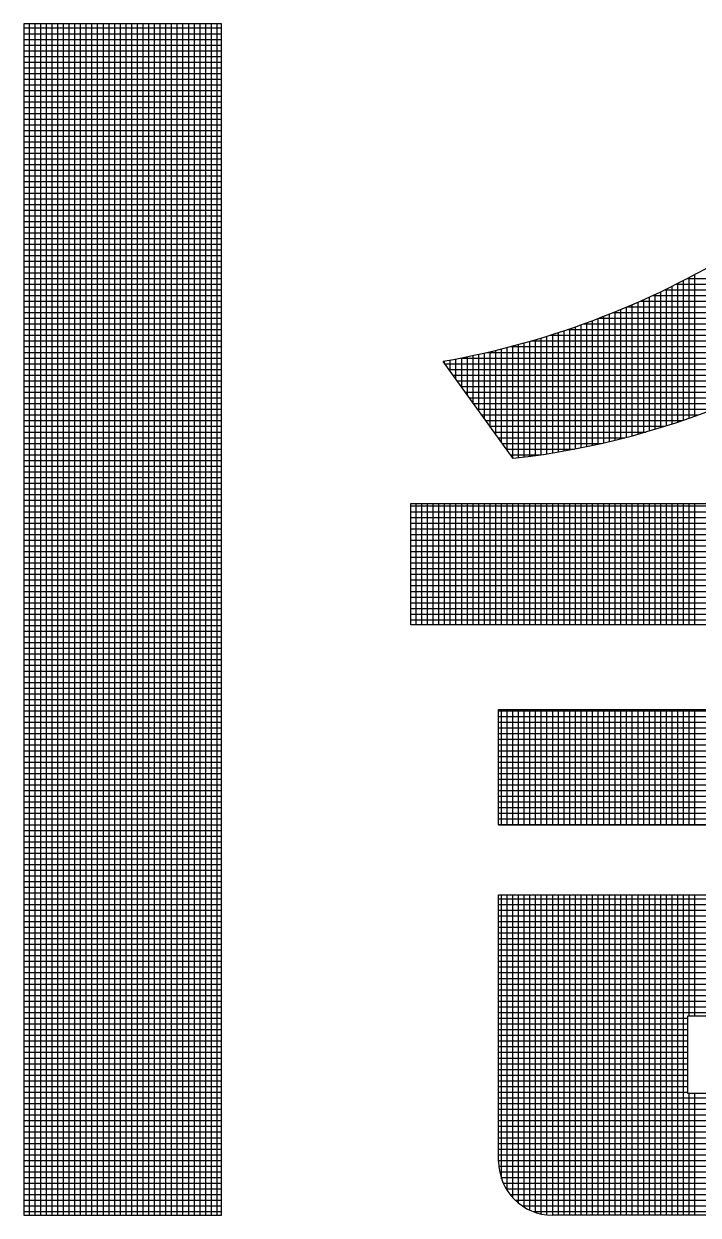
# Model space of a CAD drawing. Header units: inches. Extents: x 947 to 1788, y 0 to 594.
# Drawn here: x 1675.754 to 1677.813, y 102.36 to 105.995 of the extents above; entities that cross this region are included whole.
import ezdxf

# ---------------------------------------------------------------- set-up
doc = ezdxf.new("R2010")
doc.units = ezdxf.units.IN
doc.header["$MEASUREMENT"] = 0
doc.layers.add('BG ÇÑ±¹Áö¿ª³\xad¹æ±â¼úÁÖ½ÄÈ¸»ç CI', color=7, linetype='Continuous')

msp = doc.modelspace()

# ---------------------------------------------------------------- linework, layer by layer
at = {"layer": 'BG ÇÑ±¹Áö¿ª³\xad¹æ±â¼úÁÖ½ÄÈ¸»ç CI', "color": 7, "linetype": 'Continuous', "lineweight": 25}
for p, q in [((1676.3575, 105.995), (1675.7545, 105.995)), ((1675.7545, 105.995), (1675.7545, 102.3597)), ((1675.7545, 105.9823), (1676.3575, 105.9823)), ((1675.7716, 102.3597), (1675.7716, 105.995)), ((1675.7889, 102.3597), (1675.7889, 105.995)), ((1675.8063, 102.3597), (1675.8063, 105.995)), ((1675.8237, 102.3597), (1675.8237, 105.995)), ((1675.841, 102.3597), (1675.841, 105.995)), ((1675.8584, 102.3597), (1675.8584, 105.995)), ((1675.8758, 102.3597), (1675.8758, 105.995)), ((1675.8931, 102.3597), (1675.8931, 105.995)), ((1675.9105, 102.3597), (1675.9105, 105.995)), ((1675.9279, 102.3597), (1675.9279, 105.995)), ((1675.9452, 102.3597), (1675.9452, 105.995)), ((1675.9626, 102.3597), (1675.9626, 105.995)), ((1675.9799, 102.3597), (1675.9799, 105.995)), ((1675.9973, 102.3597), (1675.9973, 105.995)), ((1676.0147, 102.3597), (1676.0147, 105.995)), ((1676.032, 102.3597), (1676.032, 105.995)), ((1676.0494, 102.3597), (1676.0494, 105.995)), ((1676.0668, 102.3597), (1676.0668, 105.995)), ((1676.0841, 102.3597), (1676.0841, 105.995)), ((1676.1015, 102.3597), (1676.1015, 105.995)), ((1676.1189, 102.3597), (1676.1189, 105.995)), ((1676.1362, 102.3597), (1676.1362, 105.995)), ((1676.1536, 102.3597), (1676.1536, 105.995)), ((1676.171, 102.3597), (1676.171, 105.995)), ((1676.1883, 102.3597), (1676.1883, 105.995)), ((1676.2057, 102.3597), (1676.2057, 105.995)), ((1676.223, 102.3597), (1676.223, 105.995)), ((1676.2404, 102.3597), (1676.2404, 105.995)), ((1676.2578, 102.3597), (1676.2578, 105.995)), ((1676.2751, 102.3597), (1676.2751, 105.995)), ((1676.2925, 102.3597), (1676.2925, 105.995)), ((1676.3099, 102.3597), (1676.3099, 105.995)), ((1676.3272, 102.3597), (1676.3272, 105.995)), ((1676.3446, 102.3597), (1676.3446, 105.995)), ((1676.3575, 102.3597), (1676.3575, 105.995)), ((1675.7545, 105.9649), (1676.3575, 105.9649)), ((1675.7545, 105.9476), (1676.3575, 105.9476)), ((1675.7545, 105.9302), (1676.3575, 105.9302)), ((1675.7545, 105.9128), (1676.3575, 105.9128)), ((1675.7545, 105.8955), (1676.3575, 105.8955)), ((1675.7545, 105.8781), (1676.3575, 105.8781)), ((1675.7545, 105.8607), (1676.3575, 105.8607)), ((1675.7545, 105.8434), (1676.3575, 105.8434)), ((1675.7545, 105.826), (1676.3575, 105.826)), ((1675.7545, 105.8086), (1676.3575, 105.8086)), ((1675.7545, 105.7913), (1676.3575, 105.7913)), ((1675.7545, 105.7739), (1676.3575, 105.7739)), ((1675.7545, 105.7565), (1676.3575, 105.7565)), ((1675.7545, 105.7392), (1676.3575, 105.7392)), ((1675.7545, 105.7218), (1676.3575, 105.7218)), ((1675.7545, 105.7045), (1676.3575, 105.7045)), ((1675.7545, 105.6871), (1676.3575, 105.6871)), ((1675.7545, 105.6697), (1676.3575, 105.6697)), ((1675.7545, 105.6524), (1676.3575, 105.6524)), ((1675.7545, 105.635), (1676.3575, 105.635)), ((1675.7545, 105.6176), (1676.3575, 105.6176)), ((1675.7545, 105.6003), (1676.3575, 105.6003)), ((1675.7545, 105.5829), (1676.3575, 105.5829)), ((1675.7545, 105.5655), (1676.3575, 105.5655)), ((1675.7545, 105.5482), (1676.3575, 105.5482)), ((1675.7545, 105.5308), (1676.3575, 105.5308)), ((1675.7545, 105.5134), (1676.3575, 105.5134)), ((1675.7545, 105.4961), (1676.3575, 105.4961)), ((1675.7545, 105.4787), (1676.3575, 105.4787)), ((1675.7545, 105.4613), (1676.3575, 105.4613)), ((1675.7545, 105.444), (1676.3575, 105.444)), ((1675.7545, 105.4266), (1676.3575, 105.4266)), ((1675.7545, 105.4093), (1676.3575, 105.4093)), ((1675.7545, 105.3919), (1676.3575, 105.3919)), ((1675.7545, 105.3745), (1676.3575, 105.3745)), ((1675.7545, 105.3572), (1676.3575, 105.3572)), ((1675.7545, 105.3398), (1676.3575, 105.3398)), ((1675.7545, 105.3224), (1676.3575, 105.3224)), ((1675.7545, 105.3051), (1676.3575, 105.3051)), ((1675.7545, 105.2877), (1676.3575, 105.2877)), ((1675.7545, 105.2703), (1676.3575, 105.2703)), ((1675.7545, 105.253), (1676.3575, 105.253)), ((1675.7545, 105.2356), (1676.3575, 105.2356)), ((1675.7545, 105.2182), (1676.3575, 105.2182)), ((1677.7685, 104.7858), (1677.7685, 105.2119)), ((1677.7808, 105.2182), (1678.5388, 105.2182)), ((1677.7859, 104.7918), (1677.7859, 105.2209)), ((1677.8032, 104.798), (1677.8032, 105.23)), ((1675.7545, 105.2009), (1676.3575, 105.2009)), ((1675.7545, 105.1835), (1676.3575, 105.1835)), ((1677.6817, 104.7579), (1677.6817, 105.1693)), ((1677.699, 104.7632), (1677.699, 105.1775)), ((1677.7115, 105.1835), (1678.496, 105.1835)), ((1677.7164, 104.7686), (1677.7164, 105.1859)), ((1677.7338, 104.7742), (1677.7338, 105.1944)), ((1677.7468, 105.2009), (1678.5176, 105.2009)), ((1677.7511, 104.7799), (1677.7511, 105.203)), ((1675.7545, 105.1662), (1676.3575, 105.1662)), ((1675.7545, 105.1488), (1676.3575, 105.1488)), ((1675.7545, 105.1314), (1676.3575, 105.1314)), ((1677.5965, 105.1314), (1678.4279, 105.1314)), ((1677.6122, 104.738), (1677.6122, 105.1382)), ((1677.6296, 104.7428), (1677.6296, 105.1457)), ((1677.6365, 105.1488), (1678.4512, 105.1488)), ((1677.6469, 104.7477), (1677.6469, 105.1534)), ((1677.6643, 104.7527), (1677.6643, 105.1613)), ((1677.6748, 105.1662), (1678.4739, 105.1662)), ((1675.7545, 105.1141), (1676.3575, 105.1141)), ((1675.7545, 105.0967), (1676.3575, 105.0967)), ((1677.508, 104.7124), (1677.508, 105.0958)), ((1677.5103, 105.0967), (1678.3797, 105.0967)), ((1677.5254, 104.7164), (1677.5254, 105.1025)), ((1677.5427, 104.7204), (1677.5427, 105.1094)), ((1677.5545, 105.1141), (1678.4041, 105.1141)), ((1677.5601, 104.7246), (1677.5601, 105.1163)), ((1677.5775, 104.729), (1677.5775, 105.1235)), ((1677.5948, 104.7334), (1677.5948, 105.1307)), ((1675.7545, 105.0793), (1676.3575, 105.0793)), ((1675.7545, 105.062), (1676.3575, 105.062)), ((1677.4038, 104.6916), (1677.4038, 105.0586)), ((1677.4137, 105.062), (1678.3288, 105.062)), ((1677.4212, 104.6947), (1677.4212, 105.0645)), ((1677.4386, 104.698), (1677.4386, 105.0705)), ((1677.4559, 104.7014), (1677.4559, 105.0766)), ((1677.4635, 105.0793), (1678.3545, 105.0793)), ((1677.4733, 104.705), (1677.4733, 105.0829)), ((1677.4907, 104.7086), (1677.4907, 105.0893)), ((1675.7545, 105.0446), (1676.3575, 105.0446)), ((1675.7545, 105.0272), (1676.3575, 105.0272)), ((1677.2996, 104.6754), (1677.2996, 105.0263)), ((1677.3028, 105.0272), (1678.2749, 105.0272)), ((1677.317, 104.6778), (1677.317, 105.0314)), ((1677.3344, 104.6803), (1677.3344, 105.0366)), ((1677.3517, 104.6829), (1677.3517, 105.0419)), ((1677.3604, 105.0446), (1678.3022, 105.0446)), ((1677.3691, 104.6857), (1677.3691, 105.0473)), ((1677.3865, 104.6886), (1677.3865, 105.0529)), ((1675.7545, 105.0099), (1676.3575, 105.0099)), ((1675.7545, 104.9925), (1676.3575, 104.9925)), ((1677.1434, 104.8147), (1677.1434, 104.9867)), ((1677.1607, 104.7906), (1677.1607, 104.9906)), ((1677.1691, 104.9925), (1678.2178, 104.9925)), ((1677.1781, 104.7665), (1677.1781, 104.9946)), ((1677.1955, 104.7425), (1677.1955, 104.9988)), ((1677.2128, 104.7184), (1677.2128, 105.003)), ((1677.2302, 104.6943), (1677.2302, 105.0074)), ((1677.2396, 105.0099), (1678.2468, 105.0099)), ((1677.2476, 104.6702), (1677.2476, 105.012)), ((1677.2649, 104.671), (1677.2649, 105.0166)), ((1677.2823, 104.6732), (1677.2823, 105.0214)), ((1675.7545, 104.9751), (1676.3575, 104.9751)), ((1675.7545, 104.9578), (1676.3575, 104.9578)), ((1677.2483, 104.6691), (1677.0349, 104.9651)), ((1677.0392, 104.9591), (1677.0392, 104.9659)), ((1677.0402, 104.9578), (1678.1569, 104.9578)), ((1677.0565, 104.9351), (1677.0565, 104.969)), ((1677.0739, 104.911), (1677.0739, 104.9723)), ((1677.0884, 104.9751), (1678.1879, 104.9751)), ((1677.0913, 104.8869), (1677.0913, 104.9757)), ((1677.1086, 104.8628), (1677.1086, 104.9792)), ((1677.126, 104.8388), (1677.126, 104.9829)), ((1675.7545, 104.9404), (1676.3575, 104.9404)), ((1675.7545, 104.923), (1676.3575, 104.923)), ((1677.0527, 104.9404), (1678.1248, 104.9404)), ((1677.0652, 104.923), (1678.0916, 104.923)), ((1675.7545, 104.9057), (1676.3575, 104.9057)), ((1675.7545, 104.8883), (1676.3575, 104.8883)), ((1677.0777, 104.9057), (1678.057, 104.9057)), ((1677.0903, 104.8883), (1678.0211, 104.8883)), ((1675.7545, 104.871), (1676.3575, 104.871)), ((1675.7545, 104.8536), (1676.3575, 104.8536)), ((1677.1028, 104.871), (1677.9835, 104.871)), ((1677.1153, 104.8536), (1677.9442, 104.8536)), ((1675.7545, 104.8362), (1676.3575, 104.8362)), ((1675.7545, 104.8189), (1676.3575, 104.8189)), ((1677.1278, 104.8362), (1677.9028, 104.8362)), ((1677.1404, 104.8189), (1677.8592, 104.8189)), ((1675.7545, 104.8015), (1676.3575, 104.8015)), ((1675.7545, 104.7841), (1676.3575, 104.7841)), ((1677.1529, 104.8015), (1677.813, 104.8015)), ((1677.1654, 104.7841), (1677.7637, 104.7841)), ((1675.7545, 104.7668), (1676.3575, 104.7668)), ((1675.7545, 104.7494), (1676.3575, 104.7494)), ((1675.7545, 104.732), (1676.3575, 104.732)), ((1677.1779, 104.7668), (1677.7106, 104.7668)), ((1677.1904, 104.7494), (1677.653, 104.7494)), ((1677.203, 104.732), (1677.5895, 104.732)), ((1675.7545, 104.7147), (1676.3575, 104.7147)), ((1675.7545, 104.6973), (1676.3575, 104.6973)), ((1677.2155, 104.7147), (1677.518, 104.7147)), ((1677.228, 104.6973), (1677.4349, 104.6973)), ((1675.7545, 104.6799), (1676.3575, 104.6799)), ((1675.7545, 104.6626), (1676.3575, 104.6626)), ((1677.2405, 104.6799), (1677.332, 104.6799)), ((1675.7545, 104.6452), (1676.3575, 104.6452)), ((1675.7545, 104.6279), (1676.3575, 104.6279)), ((1675.7545, 104.6105), (1676.3575, 104.6105)), ((1675.7545, 104.5931), (1676.3575, 104.5931)), ((1675.7545, 104.5758), (1676.3575, 104.5758)), ((1675.7545, 104.5584), (1676.3575, 104.5584)), ((1675.7545, 104.541), (1676.3575, 104.541)), ((1675.7545, 104.5237), (1676.3575, 104.5237)), ((1676.9361, 104.1612), (1676.9361, 104.5316)), ((1676.9361, 104.5316), (1680.2082, 104.5316)), ((1676.9361, 104.5237), (1680.2082, 104.5237)), ((1676.9524, 104.1612), (1676.9524, 104.5316)), ((1676.9697, 104.1612), (1676.9697, 104.5316)), ((1676.9871, 104.1612), (1676.9871, 104.5316)), ((1677.0044, 104.1612), (1677.0044, 104.5316)), ((1677.0218, 104.1612), (1677.0218, 104.5316)), ((1677.0392, 104.1612), (1677.0392, 104.5316)), ((1677.0565, 104.1612), (1677.0565, 104.5316)), ((1677.0739, 104.1612), (1677.0739, 104.5316)), ((1677.0913, 104.1612), (1677.0913, 104.5316)), ((1677.1086, 104.1612), (1677.1086, 104.5316)), ((1677.126, 104.1612), (1677.126, 104.5316)), ((1677.1434, 104.1612), (1677.1434, 104.5316)), ((1677.1607, 104.1612), (1677.1607, 104.5316)), ((1677.1781, 104.1612), (1677.1781, 104.5316)), ((1677.1955, 104.1612), (1677.1955, 104.5316)), ((1677.2128, 104.1612), (1677.2128, 104.5316)), ((1677.2302, 104.1612), (1677.2302, 104.5316)), ((1677.2476, 104.1612), (1677.2476, 104.5316)), ((1677.2649, 104.1612), (1677.2649, 104.5316)), ((1677.2823, 104.1612), (1677.2823, 104.5316)), ((1677.2996, 104.1612), (1677.2996, 104.5316)), ((1677.317, 104.1612), (1677.317, 104.5316)), ((1677.3344, 104.1612), (1677.3344, 104.5316)), ((1677.3517, 104.1612), (1677.3517, 104.5316)), ((1677.3691, 104.1612), (1677.3691, 104.5316)), ((1677.3865, 104.1612), (1677.3865, 104.5316)), ((1677.4038, 104.1612), (1677.4038, 104.5316)), ((1677.4212, 104.1612), (1677.4212, 104.5316)), ((1677.4386, 104.1612), (1677.4386, 104.5316)), ((1677.4559, 104.1612), (1677.4559, 104.5316)), ((1677.4733, 104.1612), (1677.4733, 104.5316)), ((1677.4907, 104.1612), (1677.4907, 104.5316)), ((1677.508, 104.1612), (1677.508, 104.5316)), ((1677.5254, 104.1612), (1677.5254, 104.5316)), ((1677.5427, 104.1612), (1677.5427, 104.5316)), ((1677.5601, 104.1612), (1677.5601, 104.5316)), ((1677.5775, 104.1612), (1677.5775, 104.5316)), ((1677.5948, 104.1612), (1677.5948, 104.5316)), ((1677.6122, 104.1612), (1677.6122, 104.5316)), ((1677.6296, 104.1612), (1677.6296, 104.5316)), ((1677.6469, 104.1612), (1677.6469, 104.5316)), ((1677.6643, 104.1612), (1677.6643, 104.5316)), ((1677.6817, 104.1612), (1677.6817, 104.5316)), ((1677.699, 104.1612), (1677.699, 104.5316)), ((1677.7164, 104.1612), (1677.7164, 104.5316)), ((1677.7338, 104.1612), (1677.7338, 104.5316)), ((1677.7511, 104.1612), (1677.7511, 104.5316)), ((1677.7685, 104.1612), (1677.7685, 104.5316)), ((1677.7859, 104.1612), (1677.7859, 104.5316)), ((1677.8032, 104.1612), (1677.8032, 104.5316)), ((1675.7545, 104.5063), (1676.3575, 104.5063)), ((1675.7545, 104.4889), (1676.3575, 104.4889)), ((1676.9361, 104.5063), (1680.2082, 104.5063)), ((1676.9361, 104.4889), (1680.2082, 104.4889)), ((1675.7545, 104.4716), (1676.3575, 104.4716)), ((1675.7545, 104.4542), (1676.3575, 104.4542)), ((1676.9361, 104.4716), (1680.2082, 104.4716)), ((1676.9361, 104.4542), (1680.2082, 104.4542)), ((1675.7545, 104.4368), (1676.3575, 104.4368)), ((1675.7545, 104.4195), (1676.3575, 104.4195)), ((1676.9361, 104.4368), (1680.2082, 104.4368)), ((1676.9361, 104.4195), (1680.2082, 104.4195)), ((1675.7545, 104.4021), (1676.3575, 104.4021)), ((1675.7545, 104.3847), (1676.3575, 104.3847)), ((1676.9361, 104.4021), (1680.2082, 104.4021)), ((1676.9361, 104.3847), (1680.2082, 104.3847)), ((1675.7545, 104.3674), (1676.3575, 104.3674)), ((1675.7545, 104.35), (1676.3575, 104.35)), ((1675.7545, 104.3327), (1676.3575, 104.3327)), ((1676.9361, 104.3674), (1680.2082, 104.3674)), ((1676.9361, 104.35), (1680.2082, 104.35)), ((1676.9361, 104.3327), (1680.2082, 104.3327)), ((1675.7545, 104.3153), (1676.3575, 104.3153)), ((1675.7545, 104.2979), (1676.3575, 104.2979)), ((1676.9361, 104.3153), (1680.2082, 104.3153)), ((1676.9361, 104.2979), (1680.2082, 104.2979)), ((1675.7545, 104.2806), (1676.3575, 104.2806)), ((1675.7545, 104.2632), (1676.3575, 104.2632)), ((1676.9361, 104.2806), (1680.2082, 104.2806)), ((1676.9361, 104.2632), (1680.2082, 104.2632)), ((1675.7545, 104.2458), (1676.3575, 104.2458)), ((1675.7545, 104.2285), (1676.3575, 104.2285)), ((1676.9361, 104.2458), (1680.2082, 104.2458)), ((1676.9361, 104.2285), (1680.2082, 104.2285)), ((1675.7545, 104.2111), (1676.3575, 104.2111)), ((1675.7545, 104.1937), (1676.3575, 104.1937)), ((1676.9361, 104.2111), (1680.2082, 104.2111)), ((1676.9361, 104.1937), (1680.2082, 104.1937)), ((1675.7545, 104.1764), (1676.3575, 104.1764)), ((1675.7545, 104.159), (1676.3575, 104.159)), ((1676.9361, 104.1764), (1680.2082, 104.1764)), ((1678.2918, 104.1612), (1676.9361, 104.1612)), ((1675.7545, 104.1416), (1676.3575, 104.1416)), ((1675.7545, 104.1243), (1676.3575, 104.1243)), ((1675.7545, 104.1069), (1676.3575, 104.1069)), ((1675.7545, 104.0896), (1676.3575, 104.0896)), ((1675.7545, 104.0722), (1676.3575, 104.0722)), ((1675.7545, 104.0548), (1676.3575, 104.0548)), ((1675.7545, 104.0375), (1676.3575, 104.0375)), ((1675.7545, 104.0201), (1676.3575, 104.0201)), ((1675.7545, 104.0027), (1676.3575, 104.0027)), ((1675.7545, 103.9854), (1676.3575, 103.9854)), ((1675.7545, 103.968), (1676.3575, 103.968)), ((1675.7545, 103.9506), (1676.3575, 103.9506)), ((1675.7545, 103.9333), (1676.3575, 103.9333)), ((1675.7545, 103.9159), (1676.3575, 103.9159)), ((1675.7545, 103.8985), (1676.3575, 103.8985)), ((1677.2041, 103.5512), (1677.2041, 103.9024)), ((1677.2041, 103.9024), (1678.2918, 103.9024)), ((1677.2041, 103.8985), (1679.8398, 103.8985)), ((1677.2128, 103.5512), (1677.2128, 103.9024)), ((1677.2302, 103.5512), (1677.2302, 103.9024)), ((1677.2476, 103.5512), (1677.2476, 103.9024)), ((1677.2649, 103.5512), (1677.2649, 103.9024)), ((1677.2823, 103.5512), (1677.2823, 103.9024)), ((1677.2996, 103.5512), (1677.2996, 103.9024)), ((1677.317, 103.5512), (1677.317, 103.9024)), ((1677.3344, 103.5512), (1677.3344, 103.9024)), ((1677.3517, 103.5512), (1677.3517, 103.9024)), ((1677.3691, 103.5512), (1677.3691, 103.9024)), ((1677.3865, 103.5512), (1677.3865, 103.9024)), ((1677.4038, 103.5512), (1677.4038, 103.9024)), ((1677.4212, 103.5512), (1677.4212, 103.9024)), ((1677.4386, 103.5512), (1677.4386, 103.9024)), ((1677.4559, 103.5512), (1677.4559, 103.9024)), ((1677.4733, 103.5512), (1677.4733, 103.9024)), ((1677.4907, 103.5512), (1677.4907, 103.9024)), ((1677.508, 103.5512), (1677.508, 103.9024)), ((1677.5254, 103.5512), (1677.5254, 103.9024)), ((1677.5427, 103.5512), (1677.5427, 103.9024)), ((1677.5601, 103.5512), (1677.5601, 103.9024)), ((1677.5775, 103.5512), (1677.5775, 103.9024)), ((1677.5948, 103.5512), (1677.5948, 103.9024)), ((1677.6122, 103.5512), (1677.6122, 103.9024)), ((1677.6296, 103.5512), (1677.6296, 103.9024)), ((1677.6469, 103.5512), (1677.6469, 103.9024)), ((1677.6643, 103.5512), (1677.6643, 103.9024)), ((1677.6817, 103.5512), (1677.6817, 103.9024)), ((1677.699, 103.5512), (1677.699, 103.9024)), ((1677.7164, 103.5512), (1677.7164, 103.9024)), ((1677.7338, 103.5512), (1677.7338, 103.9024)), ((1677.7511, 103.5512), (1677.7511, 103.9024)), ((1677.7685, 103.5512), (1677.7685, 103.9024)), ((1677.7859, 103.5512), (1677.7859, 103.9024)), ((1677.8032, 103.5512), (1677.8032, 103.9024)), ((1675.7545, 103.8812), (1676.3575, 103.8812)), ((1675.7545, 103.8638), (1676.3575, 103.8638)), ((1677.2041, 103.8812), (1679.8853, 103.8812)), ((1677.2041, 103.8638), (1679.9103, 103.8638)), ((1675.7545, 103.8465), (1676.3575, 103.8465)), ((1675.7545, 103.8291), (1676.3575, 103.8291)), ((1677.2041, 103.8465), (1679.928, 103.8465)), ((1677.2041, 103.8291), (1679.9413, 103.8291)), ((1675.7545, 103.8117), (1676.3575, 103.8117)), ((1675.7545, 103.7944), (1676.3575, 103.7944)), ((1677.2041, 103.8117), (1679.9514, 103.8117)), ((1677.2041, 103.7944), (1679.9589, 103.7944)), ((1675.7545, 103.777), (1676.3575, 103.777)), ((1675.7545, 103.7596), (1676.3575, 103.7596)), ((1677.2041, 103.777), (1679.9641, 103.777)), ((1677.2041, 103.7596), (1679.9674, 103.7596)), ((1675.7545, 103.7423), (1676.3575, 103.7423)), ((1675.7545, 103.7249), (1676.3575, 103.7249)), ((1677.2041, 103.7423), (1679.9687, 103.7423)), ((1677.2041, 103.7249), (1679.9687, 103.7249)), ((1675.7545, 103.7075), (1676.3575, 103.7075)), ((1675.7545, 103.6902), (1676.3575, 103.6902)), ((1677.2041, 103.7075), (1679.9687, 103.7075)), ((1677.2041, 103.6902), (1679.9687, 103.6902)), ((1675.7545, 103.6728), (1676.3575, 103.6728)), ((1675.7545, 103.6554), (1676.3575, 103.6554)), ((1677.2041, 103.6728), (1679.9687, 103.6728)), ((1677.2041, 103.6554), (1679.9687, 103.6554)), ((1675.7545, 103.6381), (1676.3575, 103.6381)), ((1675.7545, 103.6207), (1676.3575, 103.6207)), ((1677.2041, 103.6381), (1679.9687, 103.6381)), ((1677.2041, 103.6207), (1679.9687, 103.6207)), ((1675.7545, 103.6033), (1676.3575, 103.6033)), ((1675.7545, 103.586), (1676.3575, 103.586)), ((1675.7545, 103.5686), (1676.3575, 103.5686)), ((1677.2041, 103.6033), (1679.9687, 103.6033)), ((1677.2041, 103.586), (1679.9687, 103.586)), ((1677.2041, 103.5686), (1679.9687, 103.5686)), ((1675.7545, 103.5513), (1676.3575, 103.5513)), ((1675.7545, 103.5339), (1676.3575, 103.5339)), ((1677.2041, 103.5513), (1679.9687, 103.5513)), ((1679.3821, 103.5512), (1677.2041, 103.5512)), ((1675.7545, 103.5165), (1676.3575, 103.5165)), ((1675.7545, 103.4992), (1676.3575, 103.4992)), ((1675.7545, 103.4818), (1676.3575, 103.4818)), ((1675.7545, 103.4644), (1676.3575, 103.4644)), ((1675.7545, 103.4471), (1676.3575, 103.4471)), ((1675.7545, 103.4297), (1676.3575, 103.4297)), ((1675.7545, 103.4123), (1676.3575, 103.4123)), ((1675.7545, 103.395), (1676.3575, 103.395)), ((1675.7545, 103.3776), (1676.3575, 103.3776)), ((1675.7545, 103.3602), (1676.3575, 103.3602)), ((1675.7545, 103.3429), (1676.3575, 103.3429)), ((1675.7545, 103.3255), (1676.3575, 103.3255)), ((1677.2041, 102.5238), (1677.2041, 103.3371)), ((1677.2041, 103.3371), (1679.3821, 103.3371)), ((1677.2041, 103.3255), (1679.9687, 103.3255)), ((1677.2128, 102.4711), (1677.2128, 103.3371)), ((1677.2302, 102.4351), (1677.2302, 103.3371)), ((1677.2476, 102.4126), (1677.2476, 103.3371)), ((1677.2649, 102.3963), (1677.2649, 103.3371)), ((1677.2823, 102.384), (1677.2823, 103.3371)), ((1677.2996, 102.3747), (1677.2996, 103.3371)), ((1677.317, 102.3679), (1677.317, 103.3371)), ((1677.3344, 102.3633), (1677.3344, 103.3371)), ((1677.3517, 102.3606), (1677.3517, 103.3371)), ((1677.3691, 102.3597), (1677.3691, 103.3371)), ((1677.3865, 102.3597), (1677.3865, 103.3371)), ((1677.4038, 102.3597), (1677.4038, 103.3371)), ((1677.4212, 102.3597), (1677.4212, 103.3371)), ((1677.4386, 102.3597), (1677.4386, 103.3371)), ((1677.4559, 102.3597), (1677.4559, 103.3371)), ((1677.4733, 102.3597), (1677.4733, 103.3371)), ((1677.4907, 102.3597), (1677.4907, 103.3371)), ((1677.508, 102.3597), (1677.508, 103.3371)), ((1677.5254, 102.3597), (1677.5254, 103.3371)), ((1677.5427, 102.3597), (1677.5427, 103.3371)), ((1677.5601, 102.3597), (1677.5601, 103.3371)), ((1677.5775, 102.3597), (1677.5775, 103.3371)), ((1677.5948, 102.3597), (1677.5948, 103.3371)), ((1677.6122, 102.3597), (1677.6122, 103.3371)), ((1677.6296, 102.3597), (1677.6296, 103.3371)), ((1677.6469, 102.3597), (1677.6469, 103.3371)), ((1677.6643, 102.3597), (1677.6643, 103.3371)), ((1677.6817, 102.3597), (1677.6817, 103.3371)), ((1677.699, 102.3597), (1677.699, 103.3371)), ((1677.7164, 102.3597), (1677.7164, 103.3371)), ((1677.7338, 102.3597), (1677.7338, 103.3371)), ((1677.7511, 102.3597), (1677.7511, 103.3371)), ((1677.7685, 102.3597), (1677.7685, 103.3371)), ((1677.7859, 102.9673), (1677.7859, 103.3371)), ((1677.8032, 102.9673), (1677.8032, 103.3371)), ((1675.7545, 103.3082), (1676.3575, 103.3082)), ((1675.7545, 103.2908), (1676.3575, 103.2908)), ((1677.2041, 103.3082), (1679.9687, 103.3082)), ((1677.2041, 103.2908), (1679.9687, 103.2908)), ((1675.7545, 103.2734), (1676.3575, 103.2734)), ((1675.7545, 103.2561), (1676.3575, 103.2561)), ((1677.2041, 103.2734), (1679.9687, 103.2734)), ((1677.2041, 103.2561), (1679.9687, 103.2561)), ((1675.7545, 103.2387), (1676.3575, 103.2387)), ((1675.7545, 103.2213), (1676.3575, 103.2213)), ((1677.2041, 103.2387), (1679.9687, 103.2387)), ((1677.2041, 103.2213), (1679.9687, 103.2213)), ((1675.7545, 103.204), (1676.3575, 103.204)), ((1675.7545, 103.1866), (1676.3575, 103.1866)), ((1675.7545, 103.1692), (1676.3575, 103.1692)), ((1677.2041, 103.204), (1679.9687, 103.204)), ((1677.2041, 103.1866), (1679.9687, 103.1866)), ((1677.2041, 103.1692), (1679.9687, 103.1692)), ((1675.7545, 103.1519), (1676.3575, 103.1519)), ((1675.7545, 103.1345), (1676.3575, 103.1345)), ((1677.2041, 103.1519), (1679.9687, 103.1519)), ((1677.2041, 103.1345), (1679.9687, 103.1345)), ((1675.7545, 103.1171), (1676.3575, 103.1171)), ((1675.7545, 103.0998), (1676.3575, 103.0998)), ((1677.2041, 103.1171), (1679.9687, 103.1171)), ((1677.2041, 103.0998), (1679.9687, 103.0998)), ((1675.7545, 103.0824), (1676.3575, 103.0824)), ((1675.7545, 103.065), (1676.3575, 103.065)), ((1677.2041, 103.0824), (1679.9687, 103.0824)), ((1677.2041, 103.065), (1679.9687, 103.065)), ((1675.7545, 103.0477), (1676.3575, 103.0477)), ((1675.7545, 103.0303), (1676.3575, 103.0303)), ((1677.2041, 103.0477), (1679.9687, 103.0477)), ((1677.2041, 103.0303), (1679.9687, 103.0303)), ((1675.7545, 103.013), (1676.3575, 103.013)), ((1675.7545, 102.9956), (1676.3575, 102.9956)), ((1677.2041, 103.013), (1679.9687, 103.013)), ((1677.2041, 102.9956), (1679.9687, 102.9956)), ((1675.7545, 102.9782), (1676.3575, 102.9782)), ((1675.7545, 102.9609), (1676.3575, 102.9609)), ((1677.2041, 102.9782), (1679.9687, 102.9782)), ((1677.2041, 102.9609), (1677.7803, 102.9609)), ((1679.9687, 102.9673), (1677.7803, 102.9673)), ((1677.7803, 102.9673), (1677.7803, 102.732)), ((1675.7545, 102.9435), (1676.3575, 102.9435)), ((1675.7545, 102.9261), (1676.3575, 102.9261)), ((1677.2041, 102.9435), (1677.7803, 102.9435)), ((1677.2041, 102.9261), (1677.7803, 102.9261)), ((1675.7545, 102.9088), (1676.3575, 102.9088)), ((1675.7545, 102.8914), (1676.3575, 102.8914)), ((1677.2041, 102.9088), (1677.7803, 102.9088)), ((1677.2041, 102.8914), (1677.7803, 102.8914)), ((1675.7545, 102.874), (1676.3575, 102.874)), ((1675.7545, 102.8567), (1676.3575, 102.8567)), ((1677.2041, 102.874), (1677.7803, 102.874)), ((1677.2041, 102.8567), (1677.7803, 102.8567)), ((1675.7545, 102.8393), (1676.3575, 102.8393)), ((1675.7545, 102.8219), (1676.3575, 102.8219)), ((1675.7545, 102.8046), (1676.3575, 102.8046)), ((1677.2041, 102.8393), (1677.7803, 102.8393)), ((1677.2041, 102.8219), (1677.7803, 102.8219)), ((1677.2041, 102.8046), (1677.7803, 102.8046)), ((1675.7545, 102.7872), (1676.3575, 102.7872)), ((1675.7545, 102.7699), (1676.3575, 102.7699)), ((1677.2041, 102.7872), (1677.7803, 102.7872)), ((1677.2041, 102.7699), (1677.7803, 102.7699)), ((1675.7545, 102.7525), (1676.3575, 102.7525)), ((1675.7545, 102.7351), (1676.3575, 102.7351)), ((1677.2041, 102.7525), (1677.7803, 102.7525)), ((1677.2041, 102.7351), (1677.7803, 102.7351)), ((1677.7803, 102.732), (1679.9687, 102.732)), ((1677.7859, 102.3597), (1677.7859, 102.732)), ((1677.8032, 102.3597), (1677.8032, 102.732)), ((1675.7545, 102.7178), (1676.3575, 102.7178)), ((1675.7545, 102.7004), (1676.3575, 102.7004)), ((1677.2041, 102.7178), (1679.9687, 102.7178)), ((1677.2041, 102.7004), (1679.9687, 102.7004)), ((1675.7545, 102.683), (1676.3575, 102.683)), ((1675.7545, 102.6657), (1676.3575, 102.6657)), ((1677.2041, 102.683), (1679.9687, 102.683)), ((1677.2041, 102.6657), (1679.9687, 102.6657)), ((1675.7545, 102.6483), (1676.3575, 102.6483)), ((1675.7545, 102.6309), (1676.3575, 102.6309)), ((1677.2041, 102.6483), (1679.9687, 102.6483)), ((1677.2041, 102.6309), (1679.9687, 102.6309)), ((1675.7545, 102.6136), (1676.3575, 102.6136)), ((1675.7545, 102.5962), (1676.3575, 102.5962)), ((1677.2041, 102.6136), (1679.9687, 102.6136)), ((1677.2041, 102.5962), (1679.9687, 102.5962)), ((1675.7545, 102.5788), (1676.3575, 102.5788)), ((1675.7545, 102.5615), (1676.3575, 102.5615)), ((1677.2041, 102.5788), (1679.9687, 102.5788)), ((1677.2041, 102.5615), (1679.9687, 102.5615)), ((1675.7545, 102.5441), (1676.3575, 102.5441)), ((1675.7545, 102.5267), (1676.3575, 102.5267)), ((1677.2041, 102.5441), (1679.9687, 102.5441)), ((1677.2041, 102.5267), (1679.9687, 102.5267)), ((1675.7545, 102.5094), (1676.3575, 102.5094)), ((1675.7545, 102.492), (1676.3575, 102.492)), ((1677.2048, 102.5094), (1679.9687, 102.5094)), ((1677.2072, 102.492), (1679.9687, 102.492)), ((1675.7545, 102.4747), (1676.3575, 102.4747)), ((1675.7545, 102.4573), (1676.3575, 102.4573)), ((1677.2117, 102.4747), (1679.9687, 102.4747)), ((1677.2182, 102.4573), (1679.9687, 102.4573)), ((1675.7545, 102.4399), (1676.3575, 102.4399)), ((1675.7545, 102.4226), (1676.3575, 102.4226)), ((1675.7545, 102.4052), (1676.3575, 102.4052)), ((1677.2272, 102.4399), (1679.9687, 102.4399)), ((1677.2391, 102.4226), (1679.9687, 102.4226)), ((1677.2548, 102.4052), (1679.9687, 102.4052)), ((1675.7545, 102.3878), (1676.3575, 102.3878)), ((1675.7545, 102.3705), (1676.3575, 102.3705)), ((1677.2764, 102.3878), (1679.9687, 102.3878)), ((1677.3098, 102.3705), (1679.9687, 102.3705)), ((1675.7545, 102.3597), (1676.3575, 102.3597)), ((1679.9687, 102.3597), (1677.3682, 102.3597))]:
    msp.add_line(p, q, dxfattribs=at)
for centre, radius, start, end in [((1676.5828, 107.5231), 2.5976, 280.023, 302.3918), ((1676.9767, 107.0984), 2.4444, 276.3813, 311.0426), ((1677.3682, 102.5238), 0.1641, 180, 270)]:
    msp.add_arc(centre, radius, start, end, dxfattribs=at)

doc.saveas('drawing.dxf')
